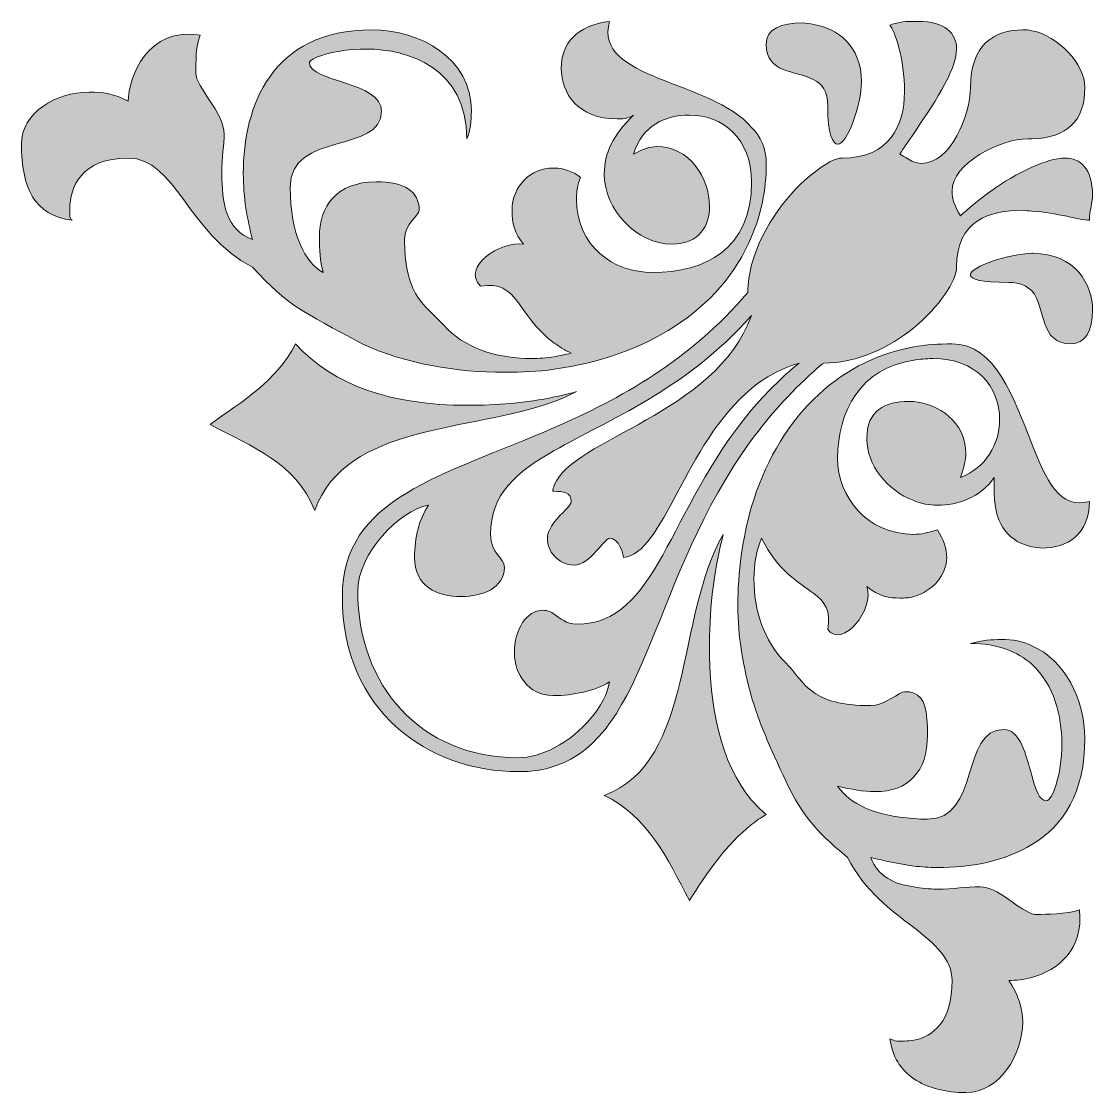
# Model space of a CAD drawing. Header units: inches. Extents: x -258 to 853, y -135 to 976.
import ezdxf

# ---------------------------------------------------------------- set-up
doc = ezdxf.new("R2010")
doc.units = ezdxf.units.IN
doc.header["$MEASUREMENT"] = 0
doc.layers.add('图层 1', color=7, linetype='Continuous')

# ---------------------------------------------------------------- blocks, each defined once
blk = doc.blocks.new('block 2')
at = {"layer": '图层 1', "true_color": 0xffffff}
h = blk.add_hatch(color=7, dxfattribs=at)
h.dxf.hatch_style = 2
edge = h.paths.add_edge_path()
edge.add_spline(control_points=[(-18.2, 721.1), (20, 679.7), (31.2, 676.5), (95.6, 641.5), (139.4, 620.8), (194.4, 612), (243, 612), (260.5, 612), (278, 612.8), (294.7, 615.2), (386.3, 627.9), (467.5, 674.9), (499.3, 752.9), (508.9, 775.2), (514.5, 800.7), (514.5, 828.6), (514.5, 843.7), (508.9, 856.5), (499.3, 866), (457.1, 915.4), (334.5, 915.4), (352, 975.9), (317.8, 971.9), (301.9, 952.8), (301.9, 927.3), (301.9, 901), (319.4, 874.8), (360, 874.8), (364, 874.8), (371.9, 874.8), (376.7, 878.7), (356, 858.8), (346.5, 838.1), (346.5, 818.2), (346.5, 780), (380.7, 745), (416.5, 745), (446, 745), (455.6, 764.9), (455.6, 784), (455.6, 814.2), (434.8, 846.1), (400.6, 846.1), (394.2, 846.1), (386.3, 843.7), (376.7, 838.1), (386.3, 868.4), (409.4, 878.7), (434.8, 878.7), (469.9, 878.7), (499.3, 854.1), (499.3, 809.5), (499.3, 739.4), (450.8, 715.5), (396.6, 715.5), (356, 715.5), (317.8, 742.6), (317.8, 792), (317.8, 799.9), (318.6, 806.3), (321.8, 814.2), (313.8, 820.6), (304.3, 823.8), (294.7, 823.8), (293.9, 823.8), (293.9, 823.8), (293.1, 823.8), (270.8, 823.8), (250.9, 805.5), (250.9, 780), (250.9, 767.3), (253.3, 755.3), (262.9, 745), (239, 748.2), (197.6, 721.9), (218.3, 701.2), (258.1, 708.3), (254.9, 671.7), (294.7, 642.3), (299.5, 639.1), (305.1, 635.1), (312.2, 631.9), (305.9, 630.3), (300.3, 629.5), (294.7, 627.9), (286.7, 627.1), (278.8, 626.3), (270.8, 626.3), (239, 626.3), (206.3, 635.1), (184, 656.6), (163.3, 680.5), (139.4, 687.7), (139.4, 749.7), (139.4, 766.5), (154.6, 774.4), (154.6, 780), (154.6, 799.9), (139.4, 809.5), (110, 809.5), (68.6, 809.5), (51.1, 784), (51.1, 752.1), (51.1, 739.4), (51.9, 727.5), (55, 715.5), (36.7, 725.1), (20.8, 755.3), (20.8, 803.9), (20.8, 862.8), (115.6, 838.1), (115.6, 882.7), (115.6, 913.8), (40.7, 913), (40.7, 932.9), (40.7, 937.7), (65.4, 947.2), (99.6, 947.2), (144.2, 947.2), (203.9, 927.3), (203.9, 854.1), (207.9, 862.8), (208.7, 873.2), (208.7, 882.7), (208.7, 937.7), (156.2, 967.1), (105.2, 967.1), (1.7, 967.1), (-27.8, 888.3), (-27.8, 818.2), (-27.8, 792.8), (-23.8, 770.5), (-18.2, 749.7), (-46.1, 759.3), (-50.1, 788.8), (-50.1, 818.2), (-50.1, 834.9), (-47.7, 848.5), (-47.7, 858.8), (-47.7, 881.9), (-77.1, 907.4), (-77.1, 922.5), (-77.1, 932.9), (-77.1, 952), (-72.4, 961.6), (-126.5, 971.1), (-147.2, 917.8), (-147.2, 893.1), (-161.5, 901), (-173.5, 902.6), (-187.8, 902.6), (-222.1, 902.6), (-257.9, 881.1), (-257.9, 848.5), (-257.9, 803.9), (-244.4, 774.4), (-205.3, 769.7), (-206.9, 770.5), (-207.7, 772.8), (-207.7, 775.2), (-207.7, 775.2), (-207.7, 781.6), (-207.7, 781.6), (-207.7, 803.9), (-195.8, 834.2), (-147.2, 834.2), (-97.8, 834.2), (-85.9, 756.1), (-18.2, 721.1)], knot_values=[0, 0, 0, 0, 1, 1, 1, 2, 2, 2, 3, 3, 3, 4, 4, 4, 5, 5, 5, 6, 6, 6, 7, 7, 7, 8, 8, 8, 9, 9, 9, 10, 10, 10, 11, 11, 11, 12, 12, 12, 13, 13, 13, 14, 14, 14, 15, 15, 15, 16, 16, 16, 17, 17, 17, 18, 18, 18, 19, 19, 19, 20, 20, 20, 21, 21, 21, 22, 22, 22, 23, 23, 23, 24, 24, 24, 25, 25, 25, 26, 26, 26, 27, 27, 27, 28, 28, 28, 29, 29, 29, 30, 30, 30, 31, 31, 31, 32, 32, 32, 33, 33, 33, 34, 34, 34, 35, 35, 35, 36, 36, 36, 37, 37, 37, 38, 38, 38, 39, 39, 39, 40, 40, 40, 41, 41, 41, 42, 42, 42, 43, 43, 43, 44, 44, 44, 45, 45, 45, 46, 46, 46, 47, 47, 47, 48, 48, 48, 49, 49, 49, 50, 50, 50, 51, 51, 51, 52, 52, 52, 53, 53, 53, 54, 54, 54, 55, 55, 55, 56, 56, 56, 56], degree=3, periodic=1)
h = blk.add_hatch(color=7, dxfattribs=at)
h.dxf.hatch_style = 2
edge = h.paths.add_edge_path()
edge.add_spline(control_points=[(563.8, 612.8), (567, 616), (570.2, 619.2), (574.2, 621.6), (610, 621.6), (642.7, 638.3), (667.4, 658.2), (694.4, 680.5), (711.9, 706.8), (711.9, 721.1), (711.9, 769.7), (746.2, 780), (780.4, 780), (783.6, 780), (786.8, 779.2), (790, 779.2), (816.3, 777.6), (840.1, 769.7), (849.7, 769.7), (849.7, 780), (852.9, 788.8), (852.9, 795.9), (852.9, 823.8), (839.3, 834.2), (825, 834.2), (814.7, 834.2), (801.9, 830.2), (790, 824.6), (760.5, 811.9), (730.3, 788), (715.9, 774.4), (710.3, 783.2), (707.2, 792), (707.2, 799.9), (707.2, 828.6), (756.5, 854.1), (786, 854.1), (787.6, 854.1), (788.4, 854.1), (790, 854.1), (826.6, 854.9), (844.9, 873.2), (844.9, 907.4), (844.9, 932.1), (817.1, 960.8), (790, 966.3), (786.8, 967.1), (783.6, 967.1), (780.4, 967.1), (751, 967.1), (726.3, 952), (726.3, 907.4), (726.3, 878.7), (705.6, 828.6), (675.3, 828.6), (672.1, 828.6), (669.7, 829.4), (667.4, 830.2), (662.6, 832.6), (657.8, 835.8), (653, 838.1), (656.2, 843.7), (661.8, 851.7), (667.4, 859.6), (685.7, 886.7), (711.9, 924.9), (711.9, 947.2), (711.9, 963.9), (699.2, 975.9), (672.1, 975.9), (670.5, 975.9), (668.9, 975.9), (667.4, 975.9), (660.2, 975.9), (653, 975.9), (642.7, 971.9), (647.5, 967.1), (657.8, 937.7), (657.8, 902.6), (657.8, 868.4), (642.7, 834.2), (593.3, 834.2), (586.1, 834.2), (575.8, 828.6), (563.8, 819), (539.2, 799.9), (510.5, 764.9), (499.3, 723.5), (497, 713.9), (495.4, 705.2), (495.4, 694.8), (434.8, 623.9), (362.4, 584.1), (294.7, 554.7), (177.7, 503.7), (74.9, 482.2), (74.9, 379.5), (74.9, 260.1), (164.1, 197.9), (257.3, 197.9), (271.6, 197.9), (283.6, 199.5), (294.7, 203.5), (392.6, 235.4), (395, 399.4), (499.3, 541.9), (517.7, 566.6), (538.4, 590.5), (563.8, 612.8)], knot_values=[0, 0, 0, 0, 1, 1, 1, 2, 2, 2, 3, 3, 3, 4, 4, 4, 5, 5, 5, 6, 6, 6, 7, 7, 7, 8, 8, 8, 9, 9, 9, 10, 10, 10, 11, 11, 11, 12, 12, 12, 13, 13, 13, 14, 14, 14, 15, 15, 15, 16, 16, 16, 17, 17, 17, 18, 18, 18, 19, 19, 19, 20, 20, 20, 21, 21, 21, 22, 22, 22, 23, 23, 23, 24, 24, 24, 25, 25, 25, 26, 26, 26, 27, 27, 27, 28, 28, 28, 29, 29, 29, 30, 30, 30, 31, 31, 31, 32, 32, 32, 33, 33, 33, 34, 34, 34, 35, 35, 35, 36, 36, 36, 36], degree=3, periodic=1)
edge = h.paths.add_edge_path()
edge.add_spline(control_points=[(317.8, 350.8), (306.7, 350.8), (301.1, 357.2), (294.7, 361.2), (291.5, 363.6), (287.5, 365.2), (282.8, 365.2), (266, 365.2), (253.3, 346), (253.3, 320.6), (253.3, 299.9), (267.6, 276.8), (293.1, 276.8), (293.9, 276.8), (293.9, 276.8), (294.7, 276.8), (313, 276.8), (337.7, 281.6), (352, 291.1), (348.1, 266.4), (323.4, 237.8), (294.7, 222.6), (282.8, 216.3), (269.2, 212.3), (257.3, 212.3), (155.4, 212.3), (90.9, 287.9), (90.9, 385.1), (90.9, 424.1), (133.9, 468.7), (164.1, 474.2), (154.6, 459.9), (149.8, 440.8), (149.8, 420.1), (149.8, 389.8), (172.9, 379.5), (198.4, 379.5), (219.9, 379.5), (243, 388.3), (243, 409.7), (243, 420.1), (228.6, 423.3), (228.6, 444), (228.6, 485.4), (254.9, 508.5), (294.7, 530.8), (349.7, 562.6), (430.1, 592.9), (499.3, 670.9), (461.9, 568.2), (313.8, 543.5), (294.7, 494.9), (293.9, 492.6), (293.1, 491), (293.1, 488.6), (293.9, 488.6), (293.9, 488.6), (294.7, 488.6), (303.5, 488.6), (312.2, 487.8), (312.2, 478.2), (312.2, 473.4), (301.9, 466.3), (294.7, 456.7), (290.7, 451.2), (287.5, 445.6), (287.5, 440), (287.5, 433.6), (289.9, 426.5), (294.7, 421.7), (299.5, 416.1), (306.7, 412.1), (315.4, 412.1), (332.1, 412.1), (346.5, 440), (352, 440), (361.6, 440), (366.4, 424.1), (366.4, 420.1), (407.8, 423.3), (429.3, 537.2), (499.3, 595.3), (513.7, 607.2), (529.6, 616), (548.7, 621.6), (529.6, 606.4), (513.7, 589.7), (499.3, 573), (411, 467.9), (402.2, 350.8), (317.8, 350.8)], knot_values=[0, 0, 0, 0, 1, 1, 1, 2, 2, 2, 3, 3, 3, 4, 4, 4, 5, 5, 5, 6, 6, 6, 7, 7, 7, 8, 8, 8, 9, 9, 9, 10, 10, 10, 11, 11, 11, 12, 12, 12, 13, 13, 13, 14, 14, 14, 15, 15, 15, 16, 16, 16, 17, 17, 17, 18, 18, 18, 19, 19, 19, 20, 20, 20, 21, 21, 21, 22, 22, 22, 23, 23, 23, 24, 24, 24, 25, 25, 25, 26, 26, 26, 27, 27, 27, 28, 28, 28, 29, 29, 29, 30, 30, 30, 30], degree=3, periodic=1)
h = blk.add_hatch(color=7, dxfattribs=at)
h.dxf.hatch_style = 2
edge = h.paths.add_edge_path()
edge.add_spline(control_points=[(563.8, 915.4), (572.6, 911.4), (578.2, 903.4), (578.2, 888.3), (578.2, 858.8), (583.8, 848.5), (588.5, 848.5), (598.9, 848.5), (613.2, 889.9), (613.2, 913), (613.2, 951.2), (587.7, 968.7), (563.8, 972.7), (559.9, 973.5), (555.9, 974.3), (551.9, 974.3), (530.4, 974.3), (514.5, 968.7), (514.5, 952), (514.5, 921.7), (544.7, 925.7), (563.8, 915.4)], knot_values=[0, 0, 0, 0, 1, 1, 1, 2, 2, 2, 3, 3, 3, 4, 4, 4, 5, 5, 5, 6, 6, 6, 7, 7, 7, 7], degree=3, periodic=1)
h = blk.add_hatch(color=7, dxfattribs=at)
h.dxf.hatch_style = 2
edge = h.paths.add_edge_path()
edge.add_spline(control_points=[(790.8, 735.4), (790, 735.4), (790, 735.4), (790, 735.4), (766.1, 734.6), (726.3, 721.9), (726.3, 713.1), (726.3, 708.3), (736.6, 705.2), (766.1, 705.2), (778, 705.2), (784.4, 702), (790, 696.4), (805.1, 678.9), (797.1, 641.5), (830.6, 641.5), (844.9, 641.5), (852.9, 655), (852.9, 676.5), (852.9, 702.8), (835.4, 735.4), (790.8, 735.4)], knot_values=[0, 0, 0, 0, 1, 1, 1, 2, 2, 2, 3, 3, 3, 4, 4, 4, 5, 5, 5, 6, 6, 6, 7, 7, 7, 7], degree=3, periodic=1)
h = blk.add_hatch(color=7, dxfattribs=at)
h.dxf.hatch_style = 2
edge = h.paths.add_edge_path()
edge.add_spline(control_points=[(317.8, 592.1), (309.8, 589.7), (302.7, 588.1), (294.7, 586.5), (266, 580.1), (235, 577.8), (203.9, 577.8), (128.3, 577.8), (65.4, 597.7), (26.4, 641.5), (5.7, 601.7), (-27.8, 583.3), (-62, 557.9), (-18.2, 534), (26.4, 518.8), (46.3, 468.7), (78.9, 559.4), (207.9, 549.9), (294.7, 581.7), (302.7, 584.9), (310.6, 588.1), (317.8, 592.1)], knot_values=[0, 0, 0, 0, 1, 1, 1, 2, 2, 2, 3, 3, 3, 4, 4, 4, 5, 5, 5, 6, 6, 6, 7, 7, 7, 7], degree=3, periodic=1)
h = blk.add_hatch(color=7, dxfattribs=at)
h.dxf.hatch_style = 2
edge = h.paths.add_edge_path()
edge.add_spline(control_points=[(790, 431.2), (793.2, 430.5), (797.1, 429.7), (800.3, 429.7), (826.6, 429.7), (849.7, 444), (849.7, 478.2), (819.4, 468.7), (804.3, 500.5), (790, 537.9), (770.9, 584.9), (752.6, 641.5), (707.2, 641.5), (693.6, 641.5), (680.1, 640.7), (667.4, 638.3), (626, 631.1), (590.9, 611.2), (563.8, 584.1), (533.6, 554.7), (512.1, 515.7), (499.3, 472.7), (489.8, 440), (485, 405), (485, 369.9), (485, 338.9), (490.6, 306.2), (499.3, 275.2), (504.9, 256.1), (512.1, 238.6), (519.3, 221.8), (538.4, 179.6), (547.1, 160.5), (563.8, 142.2), (571.8, 131.9), (583, 122.3), (598.9, 108.8), (616.4, 74.5), (644.3, 53.8), (667.4, 36.3), (689.7, 18.8), (707.2, 3.7), (707.2, -18.6), (707.2, -61.6), (687.3, -76.8), (667.4, -80.7), (664.2, -80.7), (661, -81.5), (657.8, -81.5), (657.8, -81.5), (649.8, -81.5), (649.8, -81.5), (647.5, -81.5), (645.1, -79.9), (642.7, -79.1), (645.1, -97.5), (653.8, -111), (667.4, -120.5), (681.7, -130.1), (700.8, -134.9), (721.5, -134.9), (756.5, -134.9), (780.4, -95.9), (780.4, -61.6), (780.4, -48.1), (776.4, -33.8), (766.1, -18.6), (773.3, -18.6), (781.2, -17.8), (790, -15.4), (816.3, -8.3), (844.1, 13.2), (839.3, 54.6), (825, 49.9), (805.1, 49.9), (794.8, 49.9), (793.2, 49.9), (791.6, 49.9), (790, 50.6), (774.1, 56.2), (754.2, 78.5), (736.6, 78.5), (721.5, 78.5), (708.8, 76.1), (692, 76.1), (683.3, 76.1), (675.3, 76.9), (667.4, 78.5), (647.5, 80.9), (629.9, 89.7), (622.8, 108.8), (637.1, 105.6), (651.4, 102.4), (667.4, 100), (675.3, 99.2), (683.3, 98.4), (692, 98.4), (726.3, 98.4), (761.3, 104.8), (790, 122.3), (822.6, 141.4), (844.9, 176.4), (844.9, 232.2), (844.9, 272.8), (824.2, 313.4), (790, 328.5), (780.4, 333.3), (770.1, 334.9), (758.1, 334.9), (748.6, 334.9), (738.2, 334.1), (726.3, 330.9), (754.9, 330.9), (774.8, 322.2), (790, 309.4), (813.1, 287.9), (821, 255.3), (821, 227.4), (821, 193.2), (810.7, 167.7), (805.1, 167.7), (797.9, 167.7), (793.2, 179.6), (790, 194), (783.6, 215.5), (778, 241.7), (760.5, 241.7), (715.9, 241.7), (736.6, 148.6), (681.7, 148.6), (676.9, 148.6), (672.1, 148.6), (667.4, 149.4), (626.8, 151.8), (601.3, 164.5), (588.5, 182.8), (602.9, 179.6), (614.8, 177.2), (627.5, 177.2), (644.3, 177.2), (657.8, 182), (667.4, 192.4), (676.9, 201.9), (681.7, 216.3), (681.7, 236.2), (681.7, 260.8), (679.3, 275.2), (667.4, 279.2), (665, 280.8), (661, 280.8), (657.8, 280.8), (653, 280.8), (637.1, 266.4), (622.8, 266.4), (592.5, 266.4), (575, 272), (563.8, 280), (551.1, 288.7), (544.7, 300.7), (534.4, 311), (512.1, 333.3), (501.7, 365.2), (501.7, 397.8), (501.7, 412.9), (504.1, 427.3), (509.7, 440), (526.4, 405.8), (548.7, 393.8), (563.8, 382.7), (575, 373.9), (582.2, 365.2), (578.2, 345.3), (593.3, 324.6), (627.5, 366.8), (618.8, 389.8), (630.7, 379.5), (642.7, 377.9), (653, 377.9), (657.8, 377.9), (662.6, 377.9), (667.4, 379.5), (687.3, 385.1), (701.6, 401.8), (701.6, 420.1), (701.6, 428.9), (698.4, 438.4), (692, 448.8), (681.7, 445.6), (675.3, 444), (667.4, 444), (618.8, 444), (588.5, 483), (588.5, 522.8), (588.5, 572.2), (612.4, 616), (667.4, 624.7), (673.7, 625.5), (680.1, 626.3), (687.3, 626.3), (731.9, 626.3), (756.5, 597.7), (756.5, 562.6), (756.5, 537.2), (742.2, 513.3), (715.9, 502.9), (719.9, 514.1), (721.5, 522), (721.5, 527.6), (721.5, 561), (692.8, 579.3), (667.4, 581.7), (665.8, 581.7), (664.2, 581.7), (662.6, 581.7), (637.1, 581.7), (618.8, 573), (618.8, 542.7), (618.8, 516.5), (639.5, 489.4), (667.4, 479), (675.3, 475.8), (683.3, 474.2), (692, 474.2), (712.8, 474.2), (736.6, 482.2), (751, 502.9), (751, 502.9), (751, 486.2), (751, 486.2), (751, 452), (768.5, 435.2), (790, 431.2)], knot_values=[0, 0, 0, 0, 1, 1, 1, 2, 2, 2, 3, 3, 3, 4, 4, 4, 5, 5, 5, 6, 6, 6, 7, 7, 7, 8, 8, 8, 9, 9, 9, 10, 10, 10, 11, 11, 11, 12, 12, 12, 13, 13, 13, 14, 14, 14, 15, 15, 15, 16, 16, 16, 17, 17, 17, 18, 18, 18, 19, 19, 19, 20, 20, 20, 21, 21, 21, 22, 22, 22, 23, 23, 23, 24, 24, 24, 25, 25, 25, 26, 26, 26, 27, 27, 27, 28, 28, 28, 29, 29, 29, 30, 30, 30, 31, 31, 31, 32, 32, 32, 33, 33, 33, 34, 34, 34, 35, 35, 35, 36, 36, 36, 37, 37, 37, 38, 38, 38, 39, 39, 39, 40, 40, 40, 41, 41, 41, 42, 42, 42, 43, 43, 43, 44, 44, 44, 45, 45, 45, 46, 46, 46, 47, 47, 47, 48, 48, 48, 49, 49, 49, 50, 50, 50, 51, 51, 51, 52, 52, 52, 53, 53, 53, 54, 54, 54, 55, 55, 55, 56, 56, 56, 57, 57, 57, 58, 58, 58, 59, 59, 59, 60, 60, 60, 61, 61, 61, 62, 62, 62, 63, 63, 63, 64, 64, 64, 65, 65, 65, 66, 66, 66, 67, 67, 67, 68, 68, 68, 69, 69, 69, 70, 70, 70, 71, 71, 71, 72, 72, 72, 73, 73, 73, 74, 74, 74, 75, 75, 75, 76, 76, 76, 77, 77, 77, 77], degree=3, periodic=1)
h = blk.add_hatch(color=7, dxfattribs=at)
h.dxf.hatch_style = 2
edge = h.paths.add_edge_path()
edge.add_spline(control_points=[(499.3, 168.5), (466.7, 207.5), (455.6, 264), (455.6, 330.9), (455.6, 369.9), (461.1, 409.7), (469.9, 444), (420.5, 359.6), (440.4, 208.3), (346.5, 173.3), (391.1, 151.8), (411.8, 108.8), (434.8, 64.2), (453.2, 93.6), (473.1, 122.3), (499.3, 143), (504.1, 147), (508.9, 150.2), (514.5, 153.4), (508.9, 158.1), (504.1, 162.9), (499.3, 168.5)], knot_values=[0, 0, 0, 0, 1, 1, 1, 2, 2, 2, 3, 3, 3, 4, 4, 4, 5, 5, 5, 6, 6, 6, 7, 7, 7, 7], degree=3, periodic=1)
at = {"layer": '图层 1', "lineweight": 0}
for points, knots in [([(-18.2, 721.1), (20, 679.7), (31.2, 676.5), (95.6, 641.5), (139.4, 620.8), (194.4, 612), (243, 612), (260.5, 612), (278, 612.8), (294.7, 615.2), (386.3, 627.9), (467.5, 674.9), (499.3, 752.9), (508.9, 775.2), (514.5, 800.7), (514.5, 828.6), (514.5, 843.7), (508.9, 856.5), (499.3, 866), (457.1, 915.4), (334.5, 915.4), (352, 975.9), (317.8, 971.9), (301.9, 952.8), (301.9, 927.3), (301.9, 901), (319.4, 874.8), (360, 874.8), (364, 874.8), (371.9, 874.8), (376.7, 878.7), (356, 858.8), (346.5, 838.1), (346.5, 818.2), (346.5, 780), (380.7, 745), (416.5, 745), (446, 745), (455.6, 764.9), (455.6, 784), (455.6, 814.2), (434.8, 846.1), (400.6, 846.1), (394.2, 846.1), (386.3, 843.7), (376.7, 838.1), (386.3, 868.4), (409.4, 878.7), (434.8, 878.7), (469.9, 878.7), (499.3, 854.1), (499.3, 809.5), (499.3, 739.4), (450.8, 715.5), (396.6, 715.5), (356, 715.5), (317.8, 742.6), (317.8, 792), (317.8, 799.9), (318.6, 806.3), (321.8, 814.2), (313.8, 820.6), (304.3, 823.8), (294.7, 823.8), (293.9, 823.8), (293.9, 823.8), (293.1, 823.8), (270.8, 823.8), (250.9, 805.5), (250.9, 780), (250.9, 767.3), (253.3, 755.3), (262.9, 745), (239, 748.2), (197.6, 721.9), (218.3, 701.2), (258.1, 708.3), (254.9, 671.7), (294.7, 642.3), (299.5, 639.1), (305.1, 635.1), (312.2, 631.9), (305.9, 630.3), (300.3, 629.5), (294.7, 627.9), (286.7, 627.1), (278.8, 626.3), (270.8, 626.3), (239, 626.3), (206.3, 635.1), (184, 656.6), (163.3, 680.5), (139.4, 687.7), (139.4, 749.7), (139.4, 766.5), (154.6, 774.4), (154.6, 780), (154.6, 799.9), (139.4, 809.5), (110, 809.5), (68.6, 809.5), (51.1, 784), (51.1, 752.1), (51.1, 739.4), (51.9, 727.5), (55, 715.5), (36.7, 725.1), (20.8, 755.3), (20.8, 803.9), (20.8, 862.8), (115.6, 838.1), (115.6, 882.7), (115.6, 913.8), (40.7, 913), (40.7, 932.9), (40.7, 937.7), (65.4, 947.2), (99.6, 947.2), (144.2, 947.2), (203.9, 927.3), (203.9, 854.1), (207.9, 862.8), (208.7, 873.2), (208.7, 882.7), (208.7, 937.7), (156.2, 967.1), (105.2, 967.1), (1.7, 967.1), (-27.8, 888.3), (-27.8, 818.2), (-27.8, 792.8), (-23.8, 770.5), (-18.2, 749.7), (-46.1, 759.3), (-50.1, 788.8), (-50.1, 818.2), (-50.1, 834.9), (-47.7, 848.5), (-47.7, 858.8), (-47.7, 881.9), (-77.1, 907.4), (-77.1, 922.5), (-77.1, 932.9), (-77.1, 952), (-72.4, 961.6), (-126.5, 971.1), (-147.2, 917.8), (-147.2, 893.1), (-161.5, 901), (-173.5, 902.6), (-187.8, 902.6), (-222.1, 902.6), (-257.9, 881.1), (-257.9, 848.5), (-257.9, 803.9), (-244.4, 774.4), (-205.3, 769.7), (-206.9, 770.5), (-207.7, 772.8), (-207.7, 775.2), (-207.7, 775.2), (-207.7, 781.6), (-207.7, 781.6), (-207.7, 803.9), (-195.8, 834.2), (-147.2, 834.2), (-97.8, 834.2), (-85.9, 756.1), (-18.2, 721.1)], [0, 0, 0, 0, 1, 1, 1, 2, 2, 2, 3, 3, 3, 4, 4, 4, 5, 5, 5, 6, 6, 6, 7, 7, 7, 8, 8, 8, 9, 9, 9, 10, 10, 10, 11, 11, 11, 12, 12, 12, 13, 13, 13, 14, 14, 14, 15, 15, 15, 16, 16, 16, 17, 17, 17, 18, 18, 18, 19, 19, 19, 20, 20, 20, 21, 21, 21, 22, 22, 22, 23, 23, 23, 24, 24, 24, 25, 25, 25, 26, 26, 26, 27, 27, 27, 28, 28, 28, 29, 29, 29, 30, 30, 30, 31, 31, 31, 32, 32, 32, 33, 33, 33, 34, 34, 34, 35, 35, 35, 36, 36, 36, 37, 37, 37, 38, 38, 38, 39, 39, 39, 40, 40, 40, 41, 41, 41, 42, 42, 42, 43, 43, 43, 44, 44, 44, 45, 45, 45, 46, 46, 46, 47, 47, 47, 48, 48, 48, 49, 49, 49, 50, 50, 50, 51, 51, 51, 52, 52, 52, 53, 53, 53, 54, 54, 54, 55, 55, 55, 56, 56, 56, 56]), ([(563.8, 612.8), (567, 616), (570.2, 619.2), (574.2, 621.6), (610, 621.6), (642.7, 638.3), (667.4, 658.2), (694.4, 680.5), (711.9, 706.8), (711.9, 721.1), (711.9, 769.7), (746.2, 780), (780.4, 780), (783.6, 780), (786.8, 779.2), (790, 779.2), (816.3, 777.6), (840.1, 769.7), (849.7, 769.7), (849.7, 780), (852.9, 788.8), (852.9, 795.9), (852.9, 823.8), (839.3, 834.2), (825, 834.2), (814.7, 834.2), (801.9, 830.2), (790, 824.6), (760.5, 811.9), (730.3, 788), (715.9, 774.4), (710.3, 783.2), (707.2, 792), (707.2, 799.9), (707.2, 828.6), (756.5, 854.1), (786, 854.1), (787.6, 854.1), (788.4, 854.1), (790, 854.1), (826.6, 854.9), (844.9, 873.2), (844.9, 907.4), (844.9, 932.1), (817.1, 960.8), (790, 966.3), (786.8, 967.1), (783.6, 967.1), (780.4, 967.1), (751, 967.1), (726.3, 952), (726.3, 907.4), (726.3, 878.7), (705.6, 828.6), (675.3, 828.6), (672.1, 828.6), (669.7, 829.4), (667.4, 830.2), (662.6, 832.6), (657.8, 835.8), (653, 838.1), (656.2, 843.7), (661.8, 851.7), (667.4, 859.6), (685.7, 886.7), (711.9, 924.9), (711.9, 947.2), (711.9, 963.9), (699.2, 975.9), (672.1, 975.9), (670.5, 975.9), (668.9, 975.9), (667.4, 975.9), (660.2, 975.9), (653, 975.9), (642.7, 971.9), (647.5, 967.1), (657.8, 937.7), (657.8, 902.6), (657.8, 868.4), (642.7, 834.2), (593.3, 834.2), (586.1, 834.2), (575.8, 828.6), (563.8, 819), (539.2, 799.9), (510.5, 764.9), (499.3, 723.5), (497, 713.9), (495.4, 705.2), (495.4, 694.8), (434.8, 623.9), (362.4, 584.1), (294.7, 554.7), (177.7, 503.7), (74.9, 482.2), (74.9, 379.5), (74.9, 260.1), (164.1, 197.9), (257.3, 197.9), (271.6, 197.9), (283.6, 199.5), (294.7, 203.5), (392.6, 235.4), (395, 399.4), (499.3, 541.9), (517.7, 566.6), (538.4, 590.5), (563.8, 612.8)], [0, 0, 0, 0, 1, 1, 1, 2, 2, 2, 3, 3, 3, 4, 4, 4, 5, 5, 5, 6, 6, 6, 7, 7, 7, 8, 8, 8, 9, 9, 9, 10, 10, 10, 11, 11, 11, 12, 12, 12, 13, 13, 13, 14, 14, 14, 15, 15, 15, 16, 16, 16, 17, 17, 17, 18, 18, 18, 19, 19, 19, 20, 20, 20, 21, 21, 21, 22, 22, 22, 23, 23, 23, 24, 24, 24, 25, 25, 25, 26, 26, 26, 27, 27, 27, 28, 28, 28, 29, 29, 29, 30, 30, 30, 31, 31, 31, 32, 32, 32, 33, 33, 33, 34, 34, 34, 35, 35, 35, 36, 36, 36, 36]), ([(563.8, 915.4), (572.6, 911.4), (578.2, 903.4), (578.2, 888.3), (578.2, 858.8), (583.8, 848.5), (588.5, 848.5), (598.9, 848.5), (613.2, 889.9), (613.2, 913), (613.2, 951.2), (587.7, 968.7), (563.8, 972.7), (559.9, 973.5), (555.9, 974.3), (551.9, 974.3), (530.4, 974.3), (514.5, 968.7), (514.5, 952), (514.5, 921.7), (544.7, 925.7), (563.8, 915.4)], [0, 0, 0, 0, 1, 1, 1, 2, 2, 2, 3, 3, 3, 4, 4, 4, 5, 5, 5, 6, 6, 6, 7, 7, 7, 7]), ([(790.8, 735.4), (790, 735.4), (790, 735.4), (790, 735.4), (766.1, 734.6), (726.3, 721.9), (726.3, 713.1), (726.3, 708.3), (736.6, 705.2), (766.1, 705.2), (778, 705.2), (784.4, 702), (790, 696.4), (805.1, 678.9), (797.1, 641.5), (830.6, 641.5), (844.9, 641.5), (852.9, 655), (852.9, 676.5), (852.9, 702.8), (835.4, 735.4), (790.8, 735.4)], [0, 0, 0, 0, 1, 1, 1, 2, 2, 2, 3, 3, 3, 4, 4, 4, 5, 5, 5, 6, 6, 6, 7, 7, 7, 7]), ([(317.8, 350.8), (306.7, 350.8), (301.1, 357.2), (294.7, 361.2), (291.5, 363.6), (287.5, 365.2), (282.8, 365.2), (266, 365.2), (253.3, 346), (253.3, 320.6), (253.3, 299.9), (267.6, 276.8), (293.1, 276.8), (293.9, 276.8), (293.9, 276.8), (294.7, 276.8), (313, 276.8), (337.7, 281.6), (352, 291.1), (348.1, 266.4), (323.4, 237.8), (294.7, 222.6), (282.8, 216.3), (269.2, 212.3), (257.3, 212.3), (155.4, 212.3), (90.9, 287.9), (90.9, 385.1), (90.9, 424.1), (133.9, 468.7), (164.1, 474.2), (154.6, 459.9), (149.8, 440.8), (149.8, 420.1), (149.8, 389.8), (172.9, 379.5), (198.4, 379.5), (219.9, 379.5), (243, 388.3), (243, 409.7), (243, 420.1), (228.6, 423.3), (228.6, 444), (228.6, 485.4), (254.9, 508.5), (294.7, 530.8), (349.7, 562.6), (430.1, 592.9), (499.3, 670.9), (461.9, 568.2), (313.8, 543.5), (294.7, 494.9), (293.9, 492.6), (293.1, 491), (293.1, 488.6), (293.9, 488.6), (293.9, 488.6), (294.7, 488.6), (303.5, 488.6), (312.2, 487.8), (312.2, 478.2), (312.2, 473.4), (301.9, 466.3), (294.7, 456.7), (290.7, 451.2), (287.5, 445.6), (287.5, 440), (287.5, 433.6), (289.9, 426.5), (294.7, 421.7), (299.5, 416.1), (306.7, 412.1), (315.4, 412.1), (332.1, 412.1), (346.5, 440), (352, 440), (361.6, 440), (366.4, 424.1), (366.4, 420.1), (407.8, 423.3), (429.3, 537.2), (499.3, 595.3), (513.7, 607.2), (529.6, 616), (548.7, 621.6), (529.6, 606.4), (513.7, 589.7), (499.3, 573), (411, 467.9), (402.2, 350.8), (317.8, 350.8)], [0, 0, 0, 0, 1, 1, 1, 2, 2, 2, 3, 3, 3, 4, 4, 4, 5, 5, 5, 6, 6, 6, 7, 7, 7, 8, 8, 8, 9, 9, 9, 10, 10, 10, 11, 11, 11, 12, 12, 12, 13, 13, 13, 14, 14, 14, 15, 15, 15, 16, 16, 16, 17, 17, 17, 18, 18, 18, 19, 19, 19, 20, 20, 20, 21, 21, 21, 22, 22, 22, 23, 23, 23, 24, 24, 24, 25, 25, 25, 26, 26, 26, 27, 27, 27, 28, 28, 28, 29, 29, 29, 30, 30, 30, 30]), ([(317.8, 592.1), (309.8, 589.7), (302.7, 588.1), (294.7, 586.5), (266, 580.1), (235, 577.8), (203.9, 577.8), (128.3, 577.8), (65.4, 597.7), (26.4, 641.5), (5.7, 601.7), (-27.8, 583.3), (-62, 557.9), (-18.2, 534), (26.4, 518.8), (46.3, 468.7), (78.9, 559.4), (207.9, 549.9), (294.7, 581.7), (302.7, 584.9), (310.6, 588.1), (317.8, 592.1)], [0, 0, 0, 0, 1, 1, 1, 2, 2, 2, 3, 3, 3, 4, 4, 4, 5, 5, 5, 6, 6, 6, 7, 7, 7, 7]), ([(790, 431.2), (793.2, 430.5), (797.1, 429.7), (800.3, 429.7), (826.6, 429.7), (849.7, 444), (849.7, 478.2), (819.4, 468.7), (804.3, 500.5), (790, 537.9), (770.9, 584.9), (752.6, 641.5), (707.2, 641.5), (693.6, 641.5), (680.1, 640.7), (667.4, 638.3), (626, 631.1), (590.9, 611.2), (563.8, 584.1), (533.6, 554.7), (512.1, 515.7), (499.3, 472.7), (489.8, 440), (485, 405), (485, 369.9), (485, 338.9), (490.6, 306.2), (499.3, 275.2), (504.9, 256.1), (512.1, 238.6), (519.3, 221.8), (538.4, 179.6), (547.1, 160.5), (563.8, 142.2), (571.8, 131.9), (583, 122.3), (598.9, 108.8), (616.4, 74.5), (644.3, 53.8), (667.4, 36.3), (689.7, 18.8), (707.2, 3.7), (707.2, -18.6), (707.2, -61.6), (687.3, -76.8), (667.4, -80.7), (664.2, -80.7), (661, -81.5), (657.8, -81.5), (657.8, -81.5), (649.8, -81.5), (649.8, -81.5), (647.5, -81.5), (645.1, -79.9), (642.7, -79.1), (645.1, -97.5), (653.8, -111), (667.4, -120.5), (681.7, -130.1), (700.8, -134.9), (721.5, -134.9), (756.5, -134.9), (780.4, -95.9), (780.4, -61.6), (780.4, -48.1), (776.4, -33.8), (766.1, -18.6), (773.3, -18.6), (781.2, -17.8), (790, -15.4), (816.3, -8.3), (844.1, 13.2), (839.3, 54.6), (825, 49.9), (805.1, 49.9), (794.8, 49.9), (793.2, 49.9), (791.6, 49.9), (790, 50.6), (774.1, 56.2), (754.2, 78.5), (736.6, 78.5), (721.5, 78.5), (708.8, 76.1), (692, 76.1), (683.3, 76.1), (675.3, 76.9), (667.4, 78.5), (647.5, 80.9), (629.9, 89.7), (622.8, 108.8), (637.1, 105.6), (651.4, 102.4), (667.4, 100), (675.3, 99.2), (683.3, 98.4), (692, 98.4), (726.3, 98.4), (761.3, 104.8), (790, 122.3), (822.6, 141.4), (844.9, 176.4), (844.9, 232.2), (844.9, 272.8), (824.2, 313.4), (790, 328.5), (780.4, 333.3), (770.1, 334.9), (758.1, 334.9), (748.6, 334.9), (738.2, 334.1), (726.3, 330.9), (754.9, 330.9), (774.8, 322.2), (790, 309.4), (813.1, 287.9), (821, 255.3), (821, 227.4), (821, 193.2), (810.7, 167.7), (805.1, 167.7), (797.9, 167.7), (793.2, 179.6), (790, 194), (783.6, 215.5), (778, 241.7), (760.5, 241.7), (715.9, 241.7), (736.6, 148.6), (681.7, 148.6), (676.9, 148.6), (672.1, 148.6), (667.4, 149.4), (626.8, 151.8), (601.3, 164.5), (588.5, 182.8), (602.9, 179.6), (614.8, 177.2), (627.5, 177.2), (644.3, 177.2), (657.8, 182), (667.4, 192.4), (676.9, 201.9), (681.7, 216.3), (681.7, 236.2), (681.7, 260.8), (679.3, 275.2), (667.4, 279.2), (665, 280.8), (661, 280.8), (657.8, 280.8), (653, 280.8), (637.1, 266.4), (622.8, 266.4), (592.5, 266.4), (575, 272), (563.8, 280), (551.1, 288.7), (544.7, 300.7), (534.4, 311), (512.1, 333.3), (501.7, 365.2), (501.7, 397.8), (501.7, 412.9), (504.1, 427.3), (509.7, 440), (526.4, 405.8), (548.7, 393.8), (563.8, 382.7), (575, 373.9), (582.2, 365.2), (578.2, 345.3), (593.3, 324.6), (627.5, 366.8), (618.8, 389.8), (630.7, 379.5), (642.7, 377.9), (653, 377.9), (657.8, 377.9), (662.6, 377.9), (667.4, 379.5), (687.3, 385.1), (701.6, 401.8), (701.6, 420.1), (701.6, 428.9), (698.4, 438.4), (692, 448.8), (681.7, 445.6), (675.3, 444), (667.4, 444), (618.8, 444), (588.5, 483), (588.5, 522.8), (588.5, 572.2), (612.4, 616), (667.4, 624.7), (673.7, 625.5), (680.1, 626.3), (687.3, 626.3), (731.9, 626.3), (756.5, 597.7), (756.5, 562.6), (756.5, 537.2), (742.2, 513.3), (715.9, 502.9), (719.9, 514.1), (721.5, 522), (721.5, 527.6), (721.5, 561), (692.8, 579.3), (667.4, 581.7), (665.8, 581.7), (664.2, 581.7), (662.6, 581.7), (637.1, 581.7), (618.8, 573), (618.8, 542.7), (618.8, 516.5), (639.5, 489.4), (667.4, 479), (675.3, 475.8), (683.3, 474.2), (692, 474.2), (712.8, 474.2), (736.6, 482.2), (751, 502.9), (751, 502.9), (751, 486.2), (751, 486.2), (751, 452), (768.5, 435.2), (790, 431.2)], [0, 0, 0, 0, 1, 1, 1, 2, 2, 2, 3, 3, 3, 4, 4, 4, 5, 5, 5, 6, 6, 6, 7, 7, 7, 8, 8, 8, 9, 9, 9, 10, 10, 10, 11, 11, 11, 12, 12, 12, 13, 13, 13, 14, 14, 14, 15, 15, 15, 16, 16, 16, 17, 17, 17, 18, 18, 18, 19, 19, 19, 20, 20, 20, 21, 21, 21, 22, 22, 22, 23, 23, 23, 24, 24, 24, 25, 25, 25, 26, 26, 26, 27, 27, 27, 28, 28, 28, 29, 29, 29, 30, 30, 30, 31, 31, 31, 32, 32, 32, 33, 33, 33, 34, 34, 34, 35, 35, 35, 36, 36, 36, 37, 37, 37, 38, 38, 38, 39, 39, 39, 40, 40, 40, 41, 41, 41, 42, 42, 42, 43, 43, 43, 44, 44, 44, 45, 45, 45, 46, 46, 46, 47, 47, 47, 48, 48, 48, 49, 49, 49, 50, 50, 50, 51, 51, 51, 52, 52, 52, 53, 53, 53, 54, 54, 54, 55, 55, 55, 56, 56, 56, 57, 57, 57, 58, 58, 58, 59, 59, 59, 60, 60, 60, 61, 61, 61, 62, 62, 62, 63, 63, 63, 64, 64, 64, 65, 65, 65, 66, 66, 66, 67, 67, 67, 68, 68, 68, 69, 69, 69, 70, 70, 70, 71, 71, 71, 72, 72, 72, 73, 73, 73, 74, 74, 74, 75, 75, 75, 76, 76, 76, 77, 77, 77, 77]), ([(499.3, 168.5), (466.7, 207.5), (455.6, 264), (455.6, 330.9), (455.6, 369.9), (461.1, 409.7), (469.9, 444), (420.5, 359.6), (440.4, 208.3), (346.5, 173.3), (391.1, 151.8), (411.8, 108.8), (434.8, 64.2), (453.2, 93.6), (473.1, 122.3), (499.3, 143), (504.1, 147), (508.9, 150.2), (514.5, 153.4), (508.9, 158.1), (504.1, 162.9), (499.3, 168.5)], [0, 0, 0, 0, 1, 1, 1, 2, 2, 2, 3, 3, 3, 4, 4, 4, 5, 5, 5, 6, 6, 6, 7, 7, 7, 7])]:
    blk.add_open_spline(points, degree=3, knots=knots, dxfattribs=at)

msp = doc.modelspace()

# ---------------------------------------------------------------- block references
at = {"layer": '图层 1'}
msp.add_blockref('block 2', (0, 0), dxfattribs=at)

doc.saveas('drawing.dxf')
